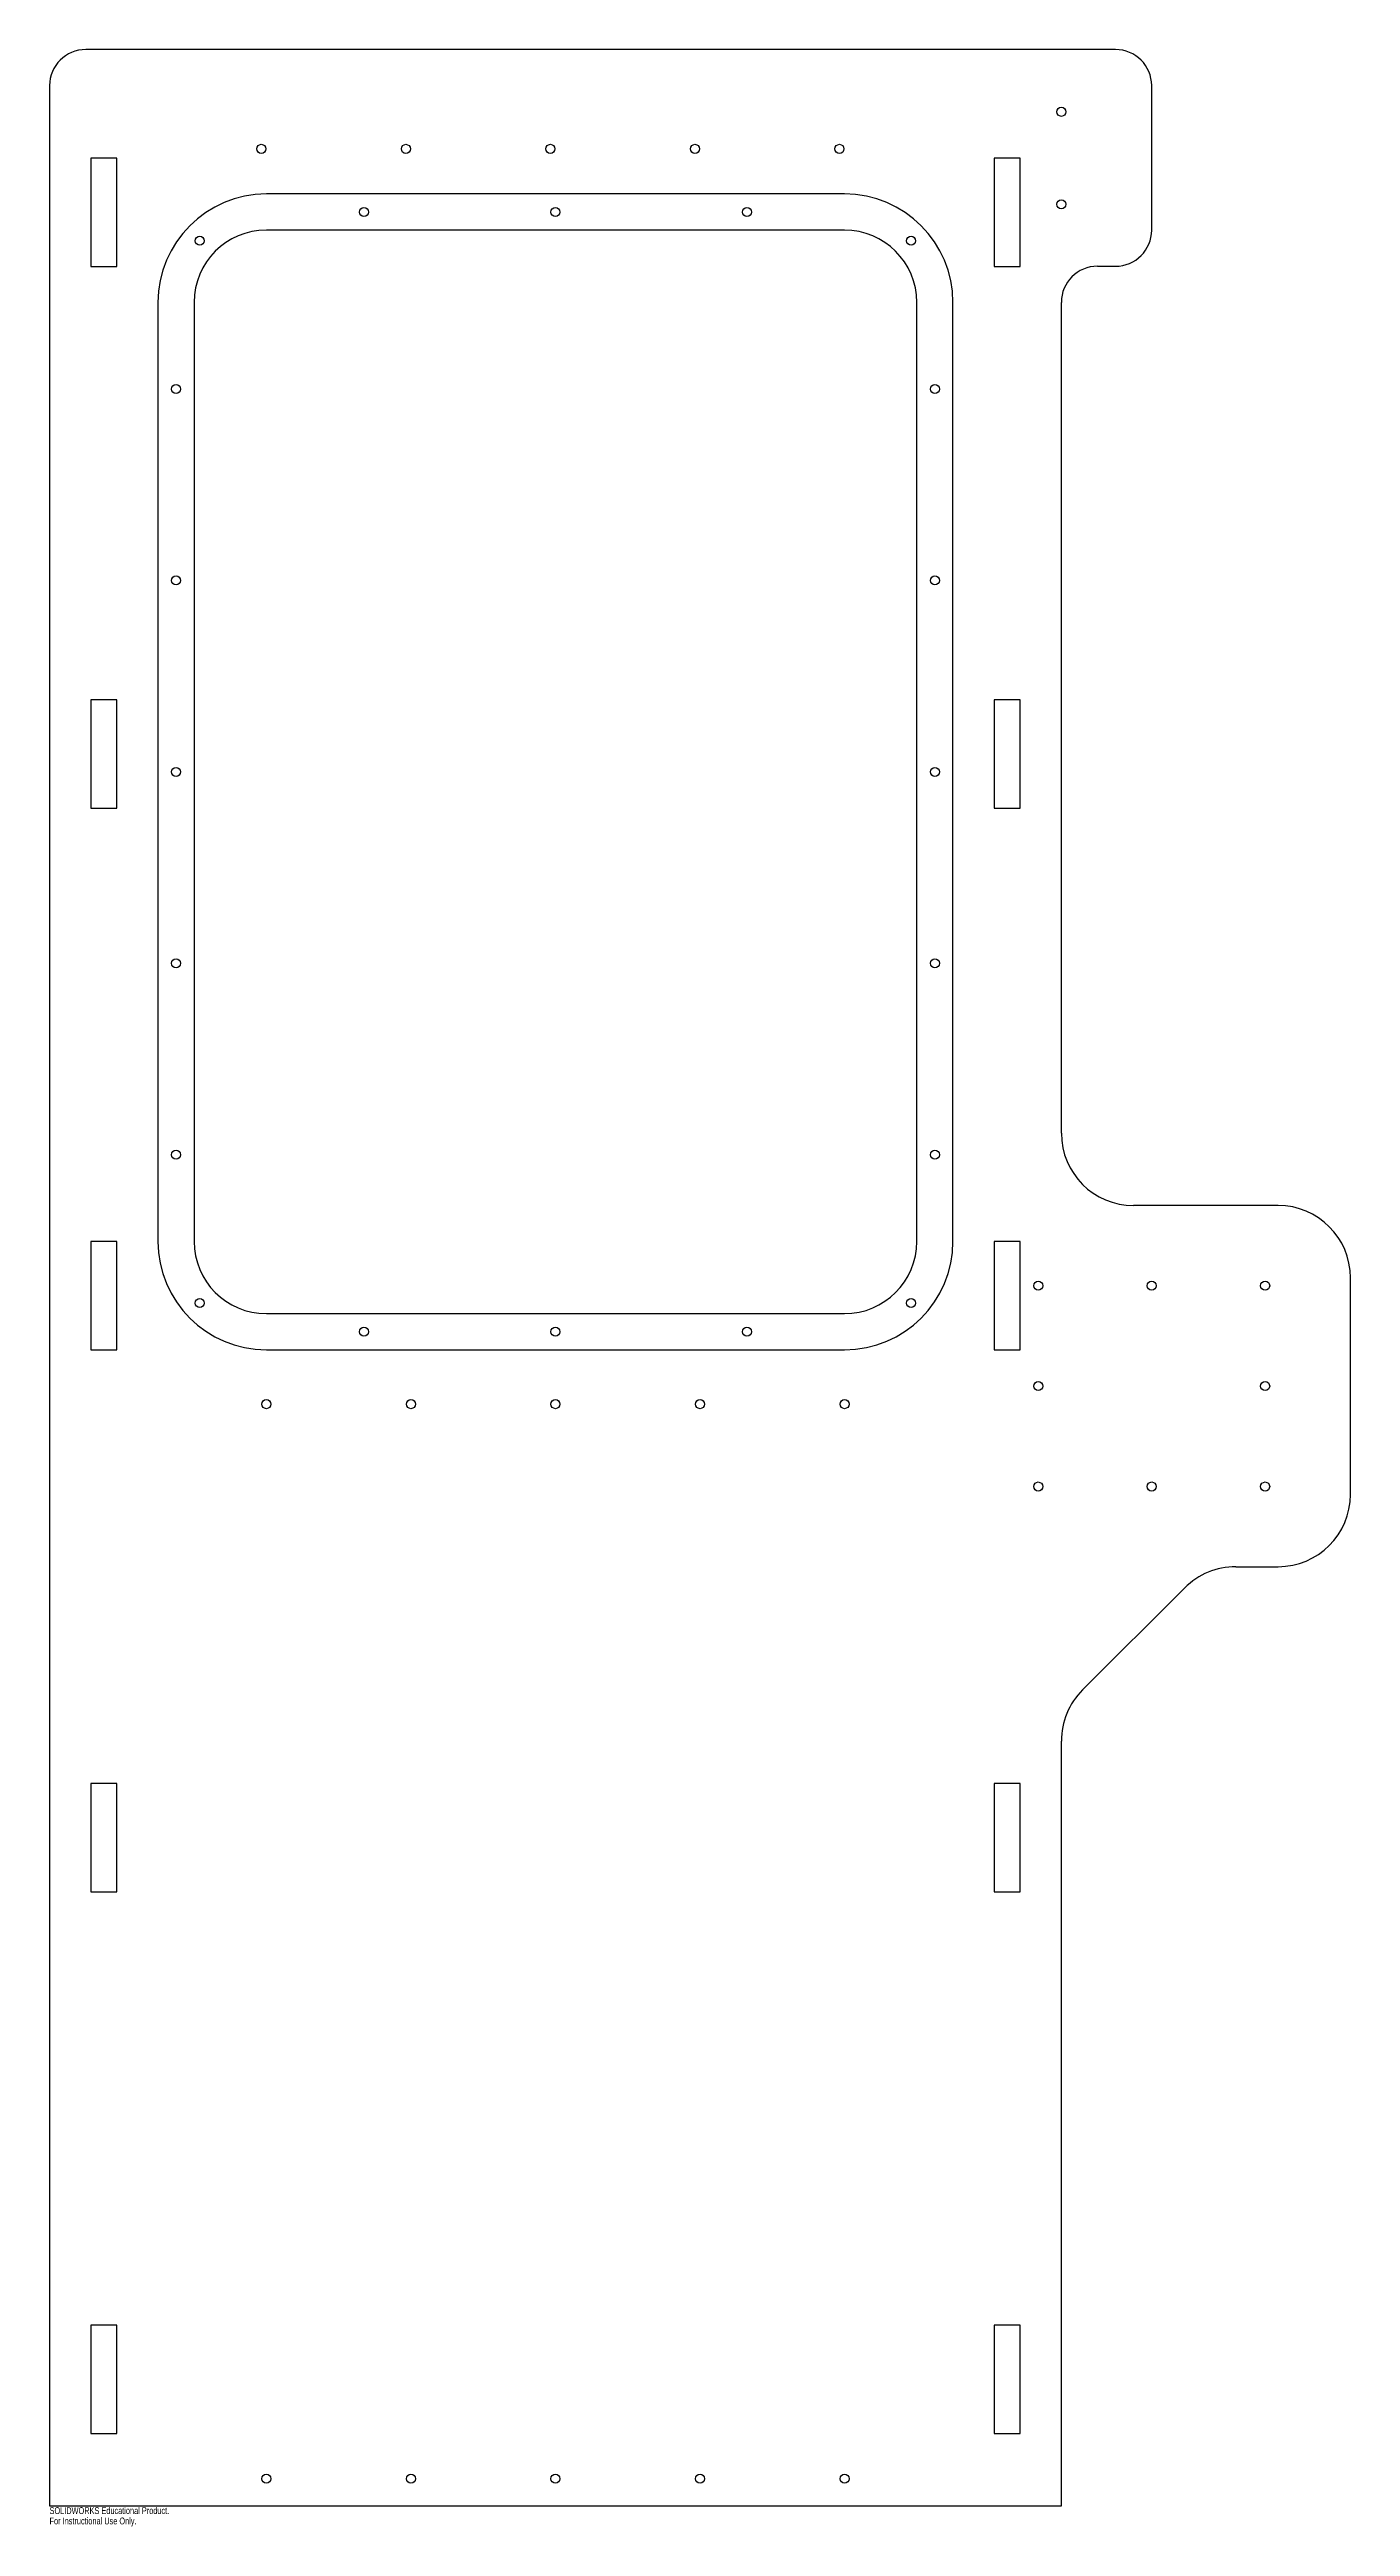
# Model space of a CAD drawing. Header units: inches. Extents: x 0 to 36, y -0.6 to 68.
import ezdxf

# ---------------------------------------------------------------- set-up
doc = ezdxf.new("R2010")
doc.units = ezdxf.units.IN
doc.header["$MEASUREMENT"] = 0
doc.styles.add('SLDTEXTSTYLE0', font='TXT', dxfattribs={"width": 0.7})

msp = doc.modelspace()

# ---------------------------------------------------------------- linework, layer by layer
at = {"color": 7, "linetype": 'Continuous', "lineweight": 25}
for p, q in [((29.5, 68.006), (1, 68.006)), ((0, 67.006), (0, 0)), ((30.5, 63.006), (30.5, 67.006)), ((1.14, 65), (1.14, 62)), ((1.86, 65), (1.14, 65)), ((1.86, 62), (1.86, 65)), ((26.14, 65), (26.14, 62)), ((26.86, 65), (26.14, 65)), ((26.86, 62), (26.86, 65)), ((22, 64.006), (6, 64.006)), ((22, 63.006), (6, 63.006)), ((1.14, 62), (1.86, 62)), ((26.14, 62), (26.86, 62)), ((29, 62.006), (29.5, 62.006)), ((3, 61.006), (3, 35.006)), ((4, 61.006), (4, 35.006)), ((24, 35.006), (24, 61.006)), ((25, 35.006), (25, 61.006)), ((28, 38), (28, 61.006)), ((1.14, 50), (1.14, 47)), ((1.86, 50), (1.14, 50)), ((1.86, 47), (1.86, 50)), ((26.14, 50), (26.14, 47)), ((26.86, 50), (26.14, 50)), ((26.86, 47), (26.86, 50)), ((1.14, 47), (1.86, 47)), ((26.14, 47), (26.86, 47)), ((34, 36), (30, 36)), ((1.14, 35), (1.14, 32)), ((1.86, 35), (1.14, 35)), ((1.86, 32), (1.86, 35)), ((26.14, 35), (26.14, 32)), ((26.86, 35), (26.14, 35)), ((26.86, 32), (26.86, 35)), ((36, 28), (36, 34)), ((6, 33.006), (22, 33.006)), ((1.14, 32), (1.86, 32)), ((6, 32.006), (22, 32.006)), ((26.14, 32), (26.86, 32)), ((28.586, 22.586), (31.414, 25.414)), ((32.828, 26), (34, 26)), ((28, 0), (28, 21.172)), ((1.86, 20), (1.14, 20)), ((1.14, 20), (1.14, 17)), ((1.86, 17), (1.86, 20)), ((26.86, 20), (26.14, 20)), ((26.14, 20), (26.14, 17)), ((26.86, 17), (26.86, 20)), ((1.14, 17), (1.86, 17)), ((26.14, 17), (26.86, 17)), ((1.14, 5), (1.14, 2)), ((1.86, 5), (1.14, 5)), ((1.86, 2), (1.86, 5)), ((26.86, 5), (26.14, 5)), ((26.14, 5), (26.14, 2)), ((26.86, 2), (26.86, 5)), ((1.14, 2), (1.86, 2)), ((26.14, 2), (26.86, 2)), ((0, 0), (28, 0))]:
    msp.add_line(p, q, dxfattribs=at)
for centre in [(28, 66.281), (5.86, 65.256), (9.86, 65.256), (13.86, 65.256), (17.86, 65.256), (21.86, 65.256), (28, 63.721), (8.7, 63.506), (14, 63.506), (19.3, 63.506), (4.157, 62.711), (23.843, 62.711), (3.5, 58.606), (24.5, 58.606), (3.5, 53.306), (24.5, 53.306), (3.5, 48.006), (24.5, 48.006), (3.5, 42.706), (24.5, 42.706), (3.5, 37.406), (24.5, 37.406), (27.36, 33.78), (30.5, 33.78), (33.64, 33.78), (4.157, 33.3), (23.843, 33.3), (8.7, 32.506), (14, 32.506), (19.3, 32.506), (27.36, 31), (33.64, 31), (6, 30.5), (10, 30.5), (14, 30.5), (18, 30.5), (22, 30.5), (27.36, 28.22), (30.5, 28.22), (33.64, 28.22), (6, 0.75), (10, 0.75), (14, 0.75), (18, 0.75), (22, 0.75)]:
    msp.add_circle(centre, 0.125, dxfattribs=at)
for centre, radius, start, end in [((1, 67.006), 1, 90, 180), ((29.5, 67.006), 1, 0, 90), ((6, 61.006), 3, 90, 180), ((22, 61.006), 3, 0, 90), ((6, 61.006), 2, 90, 180), ((22, 61.006), 2, 0, 90), ((29.5, 63.006), 1, 270, 0), ((29, 61.006), 1, 90, 180), ((30, 38), 2, 180, 270), ((34, 34), 2, 0, 90), ((6, 35.006), 3, 180, 270), ((6, 35.006), 2, 180, 270), ((22, 35.006), 3, 270, 0), ((22, 35.006), 2, 270, 0), ((34, 28), 2, 270, 0), ((32.828, 24), 2, 90, 135), ((30, 21.172), 2, 135, 180)]:
    msp.add_arc(centre, radius, start, end, dxfattribs=at)

# ---------------------------------------------------------------- texts
at = {"color": 7, "linetype": 'Continuous', "char_height": 0.1903, "attachment_point": 1, "style": 'SLDTEXTSTYLE0'}
for s, insert in [('SOLIDWORKS Educational Product.', (0, -0.04)), ('For Instructional Use Only.', (0, -0.326))]:
    msp.add_mtext(s, dxfattribs=dict(at, insert=insert))

doc.saveas('drawing.dxf')
